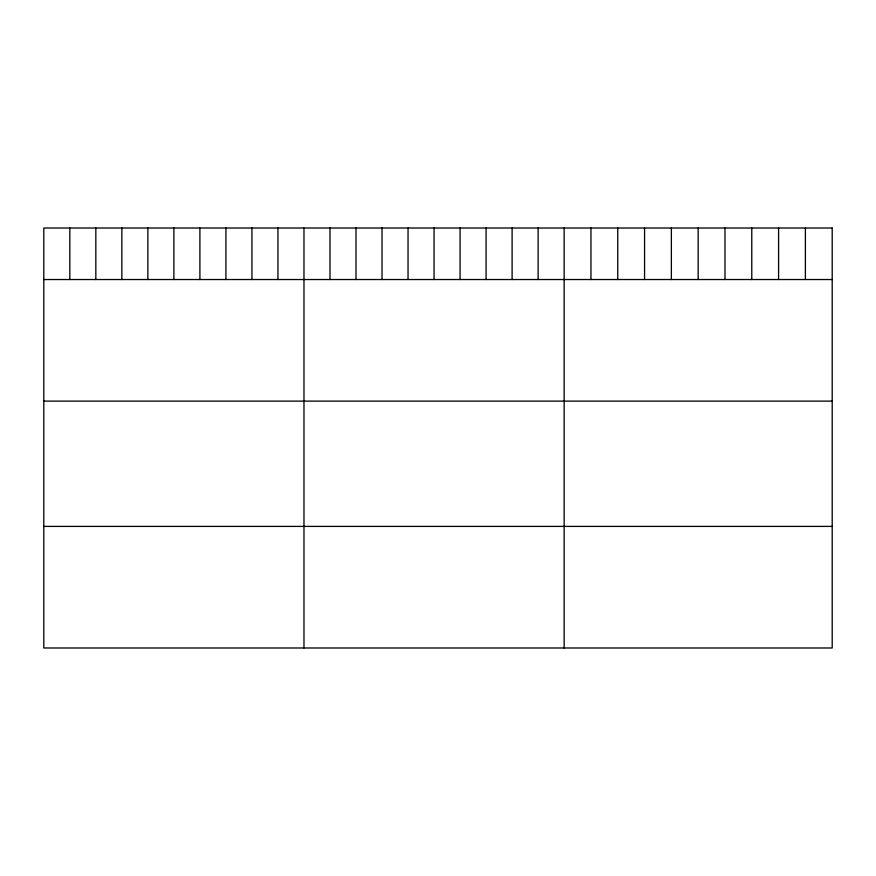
<?xml version="1.0" encoding="UTF-8"?>
<svg xmlns="http://www.w3.org/2000/svg" width="876" height="876" viewBox="0 0 876 876"><rect width="100%" height="100%" fill="white"/><g stroke="black" fill="none" stroke-linecap="round" stroke-linejoin="round"><path stroke-width="1.31" d="M43.8 279.532L832.2 279.532M43.8 401.12L832.2 401.12M43.8 526.399L832.2 526.399M805.394 228.012L805.394 279.532M778.589 228.012L778.589 279.532M751.783 228.012L751.783 279.532M724.978 228.012L724.978 279.532M698.172 228.012L698.172 279.532M671.366 228.012L671.366 279.532M644.561 228.012L644.561 279.532M617.755 228.012L617.755 279.532M590.95 228.012L590.95 279.532M564.144 228.012L564.144 647.988M538.127 228.012L538.127 279.532M512.11 228.012L512.11 279.532M486.092 228.012L486.092 279.532M460.075 228.012L460.075 279.532M434.058 228.012L434.058 279.532M408.041 228.012L408.041 279.532M382.024 228.012L382.024 279.532M356.006 228.012L356.006 279.532M329.989 228.012L329.989 279.532M303.972 228.012L303.972 647.988M277.955 228.012L277.955 279.532M251.938 228.012L251.938 279.532M225.92 228.012L225.92 279.532M199.903 228.012L199.903 279.532M173.886 228.012L173.886 279.532M147.869 228.012L147.869 279.532M121.852 228.012L121.852 279.532M95.834 228.012L95.834 279.532M69.817 228.012L69.817 279.532M832.2 228.012L43.8 228.012L43.8 647.988L832.2 647.988L832.2 228.012"/></g></svg>
